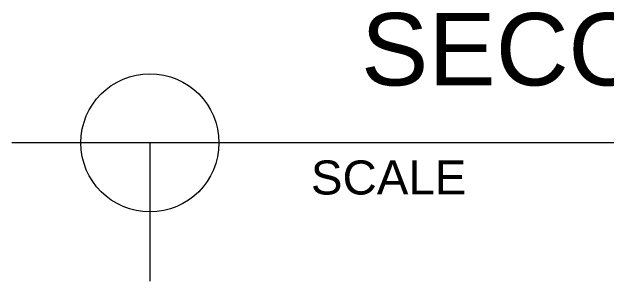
# Model space of a CAD drawing. Header units: millimetres. Extents: x 5 to 430, y 3 to 339.
# Drawn here: x 16.64 to 33.07, y 67.16 to 74.59 of the extents above; entities that cross this region are included whole.
import ezdxf

# ---------------------------------------------------------------- set-up
doc = ezdxf.new("R2010")
doc.units = ezdxf.units.MM
doc.header["$MEASUREMENT"] = 0
doc.styles.get("Standard").update_dxf_attribs({"font": 'arial.ttf'})

msp = doc.modelspace()

# ---------------------------------------------------------------- linework, layer by layer
at = {"color": 0, "linetype": 'ByBlock', "lineweight": 9}
for p, q in [((24.274, 70.977), (16.638, 70.977)), ((20.456, 70.977), (20.456, 67.16)), ((68.49, 70.977), (24.274, 70.977))]:
    msp.add_line(p, q, dxfattribs=at)
msp.add_circle((20.456, 70.977), 1.909, dxfattribs=at)

# ---------------------------------------------------------------- texts
for s, height, p in [('SECOND FLOOR PIPING LAYOUT', 2, (26.292, 72.563)), ('SCALE                                                                                                  1:400', 0.939481, (24.907, 69.551))]:
    msp.add_text(s, height=height, dxfattribs=at).set_placement(p)

doc.saveas('drawing.dxf')
